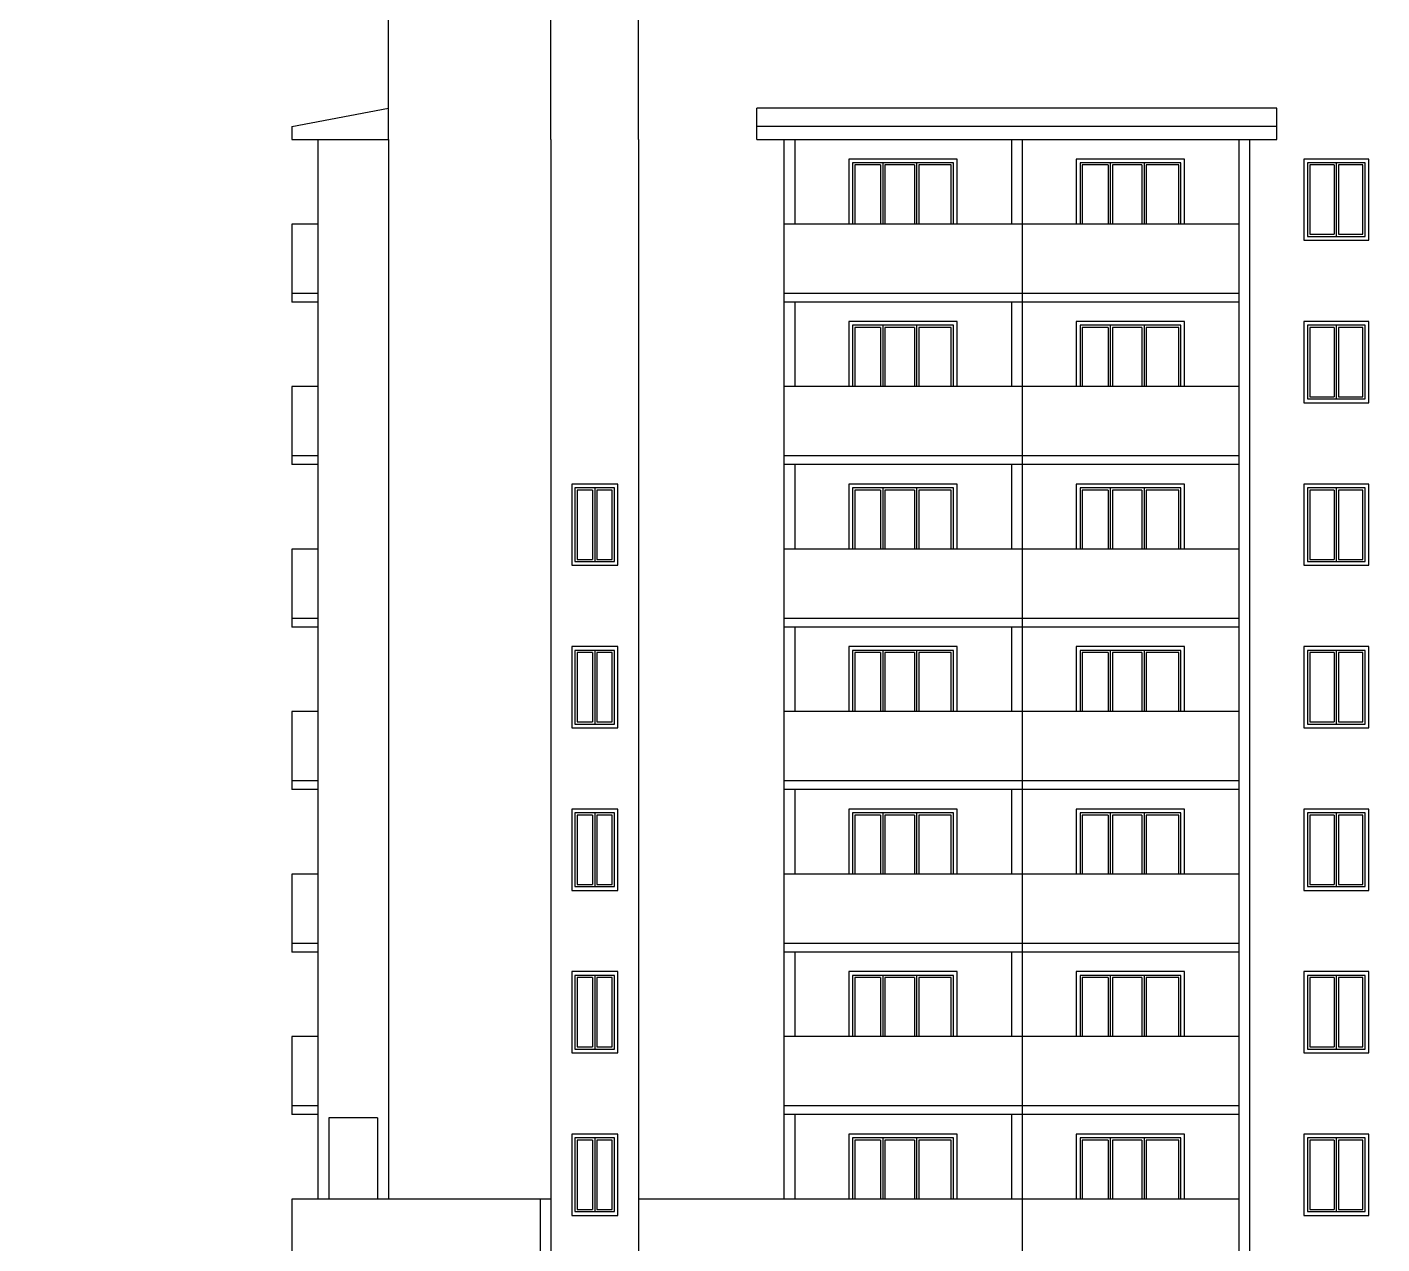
# Model space of a CAD drawing. Header units: inches. Extents: x -634 to 3638, y -6930911 to 5552.
# Drawn here: x 2176.84 to 2201.19, y 3413.25 to 3435.11 of the extents above; entities that cross this region are included whole.
import ezdxf

# ---------------------------------------------------------------- set-up
doc = ezdxf.new("R2010")
doc.units = ezdxf.units.IN
doc.header["$MEASUREMENT"] = 0
doc.linetypes.add('Dashed', pattern=[1128.888893, 564.444447, -564.444447])
for name, color, linetype, lineweight in [('ELEV', 134, 'Continuous', 18), ('фасады', 7, 'Continuous', 30), ('фасады2', 7, 'Continuous', 25)]:
    doc.layers.add(name, color=color, linetype=linetype, lineweight=lineweight)

msp = doc.modelspace()

# ---------------------------------------------------------------- hatches: boundary and pattern name
at = {"layer": 'ELEV', "linetype": 'Continuous'}
h = msp.add_hatch(dxfattribs=at)
h.set_pattern_fill('ANSI31', color=256, scale=0.01044, style=0)
h.set_pattern_definition([(45, (1262.311104, 3366.587935), (-0.02343928418428, 0.02343928418428), [])])
edge = h.paths.add_edge_path()
edge.add_ellipse((1445.78234, 3471.96182), major_axis=(0, 6932302.83262), ratio=0.00000001506, start_angle=89.999976115149, end_angle=270.000023884851)
edge.add_line((1445.67794, 3474.85168), (1445.67794, 3528.48347))
edge.add_line((1445.67794, 3528.48347), (1445.88675, 3528.48347))
edge.add_line((1445.88675, 3528.48347), (1445.88675, 3474.85168))

# ---------------------------------------------------------------- linework, layer by layer
at = {"layer": 'фасады', "color": 7, "linetype": 'Dashed', "ltscale": 100}
for points in [[(2183.33456, 3433.08918), (2183.33456, 3436.53451)], [(2186.25531, 3433.08918), (2186.25531, 3436.53451)], [(2187.82906, 3433.08918), (2187.82906, 3436.53451)], [(2181.60217, 3433.32276), (2183.33456, 3433.65372)], [(2189.95368, 3433.08918), (2189.95368, 3433.65372)], [(2199.29694, 3433.65372), (2189.95368, 3433.65372)], [(2199.29694, 3433.08918), (2199.29694, 3433.65372)], [(2181.60217, 3433.32276), (2181.60217, 3433.08918)], [(2199.29694, 3433.32276), (2189.95368, 3433.32276)], [(2182.06933, 3433.08918), (2182.06933, 3430.16941)], [(2183.33456, 3433.08918), (2183.33456, 3430.16941)], [(2183.33456, 3433.08918), (2183.33456, 3430.16941)], [(2186.25531, 3433.08918), (2186.25531, 3430.16941)], [(2187.82906, 3433.08918), (2187.82906, 3430.16941)], [(2189.95368, 3433.08918), (2199.29694, 3433.08918)], [(2190.44031, 3433.08918), (2190.44031, 3430.16941)], [(2190.63496, 3433.08918), (2190.63496, 3431.5709)], [(2194.52799, 3433.08918), (2194.52799, 3431.5709)], [(2194.72264, 3433.08918), (2194.72264, 3430.16941)], [(2198.61566, 3433.08918), (2198.61566, 3430.16941)], [(2198.81031, 3433.08918), (2198.81031, 3430.16941)], [(2181.60217, 3431.5709), (2181.60217, 3430.16941)], [(2182.06933, 3431.5709), (2181.60217, 3431.5709)], [(2198.61566, 3431.5709), (2190.44031, 3431.5709)], [(2182.06933, 3430.32513), (2181.60217, 3430.32513)], [(2198.61566, 3430.32513), (2190.44031, 3430.32513)], [(2182.06933, 3430.16941), (2181.60217, 3430.16941)], [(2182.06933, 3430.16941), (2182.06933, 3427.24964)], [(2183.33456, 3430.16941), (2183.33456, 3427.24964)], [(2183.33456, 3430.16941), (2183.33456, 3427.24964)], [(2186.25531, 3430.16941), (2186.25531, 3427.24964)], [(2187.82906, 3430.16941), (2187.82906, 3427.24964)], [(2190.44031, 3430.16941), (2190.44031, 3427.24964)], [(2198.61566, 3430.16941), (2190.44031, 3430.16941)], [(2190.63496, 3430.16941), (2190.63496, 3428.65113)], [(2194.52799, 3430.16941), (2194.52799, 3428.65113)], [(2194.72264, 3430.16941), (2194.72264, 3427.24964)], [(2198.61566, 3430.16941), (2198.61566, 3427.24964)], [(2198.81031, 3430.16941), (2198.81031, 3427.24964)], [(2181.60217, 3428.65113), (2181.60217, 3427.24964)], [(2182.06933, 3428.65113), (2181.60217, 3428.65113)], [(2198.61566, 3428.65113), (2190.44031, 3428.65113)], [(2182.06933, 3427.40536), (2181.60217, 3427.40536)], [(2198.61566, 3427.40536), (2190.44031, 3427.40536)], [(2182.06933, 3427.24964), (2181.60217, 3427.24964)], [(2182.06933, 3427.24964), (2182.06933, 3424.32987)], [(2183.33456, 3427.24964), (2183.33456, 3424.32987)], [(2183.33456, 3427.24964), (2183.33456, 3424.32987)], [(2186.25531, 3427.24964), (2186.25531, 3424.32987)], [(2187.82906, 3427.24964), (2187.82906, 3424.32987)], [(2190.44031, 3427.24964), (2190.44031, 3424.32987)], [(2198.61566, 3427.24964), (2190.44031, 3427.24964)], [(2190.63496, 3427.24964), (2190.63496, 3425.73136)], [(2194.52799, 3427.24964), (2194.52799, 3425.73136)], [(2194.72264, 3427.24964), (2194.72264, 3424.32987)], [(2198.61566, 3427.24964), (2198.61566, 3424.32987)], [(2198.81031, 3427.24964), (2198.81031, 3424.32987)], [(2181.60217, 3425.73136), (2181.60217, 3424.32987)], [(2182.06933, 3425.73136), (2181.60217, 3425.73136)], [(2198.61566, 3425.73136), (2190.44031, 3425.73136)], [(2182.06933, 3424.48559), (2181.60217, 3424.48559)], [(2198.61566, 3424.48559), (2190.44031, 3424.48559)], [(2182.06933, 3424.32987), (2181.60217, 3424.32987)], [(2182.06933, 3424.32987), (2182.06933, 3421.4101)], [(2183.33456, 3424.32987), (2183.33456, 3421.4101)], [(2183.33456, 3424.32987), (2183.33456, 3421.4101)], [(2186.25531, 3424.32987), (2186.25531, 3421.4101)], [(2187.82906, 3424.32987), (2187.82906, 3421.4101)], [(2190.44031, 3424.32987), (2190.44031, 3421.4101)], [(2198.61566, 3424.32987), (2190.44031, 3424.32987)], [(2190.63496, 3424.32987), (2190.63496, 3422.81159)], [(2194.52799, 3424.32987), (2194.52799, 3422.81159)], [(2194.72264, 3424.32987), (2194.72264, 3421.4101)], [(2198.61566, 3424.32987), (2198.61566, 3421.4101)], [(2198.81031, 3424.32987), (2198.81031, 3421.4101)], [(2181.60217, 3422.81159), (2181.60217, 3421.4101)], [(2182.06933, 3422.81159), (2181.60217, 3422.81159)], [(2198.61566, 3422.81159), (2190.44031, 3422.81159)], [(2182.06933, 3421.56582), (2181.60217, 3421.56582)], [(2198.61566, 3421.56582), (2190.44031, 3421.56582)], [(2182.06933, 3421.4101), (2181.60217, 3421.4101)], [(2182.06933, 3421.4101), (2181.60217, 3421.4101)], [(2182.06933, 3421.4101), (2182.06933, 3418.49033)], [(2183.33456, 3421.4101), (2183.33456, 3418.49033)], [(2186.25531, 3421.4101), (2186.25531, 3418.49033)], [(2187.82906, 3421.4101), (2187.82906, 3418.49033)], [(2190.44031, 3421.4101), (2190.44031, 3418.49033)], [(2198.61566, 3421.4101), (2190.44031, 3421.4101)], [(2198.61566, 3421.4101), (2190.44031, 3421.4101)], [(2190.63496, 3421.4101), (2190.63496, 3419.89182)], [(2194.52799, 3421.4101), (2194.52799, 3419.89182)], [(2194.72264, 3421.4101), (2194.72264, 3418.49033)], [(2198.61566, 3421.4101), (2198.61566, 3418.49033)], [(2198.81031, 3421.4101), (2198.81031, 3418.49033)], [(2181.60217, 3419.89182), (2181.60217, 3418.49033)], [(2182.06933, 3419.89182), (2181.60217, 3419.89182)], [(2198.61566, 3419.89182), (2190.44031, 3419.89182)], [(2182.06933, 3418.64605), (2181.60217, 3418.64605)], [(2198.61566, 3418.64605), (2190.44031, 3418.64605)], [(2182.06933, 3418.49033), (2181.60217, 3418.49033)], [(2182.06933, 3418.49033), (2182.06933, 3415.57056)], [(2183.33456, 3418.49033), (2183.33456, 3415.57056)], [(2186.25531, 3418.49033), (2186.25531, 3415.57056)], [(2187.82906, 3418.49033), (2187.82906, 3415.57056)], [(2190.44031, 3418.49033), (2190.44031, 3415.57056)], [(2198.61566, 3418.49033), (2190.44031, 3418.49033)], [(2190.63496, 3418.49033), (2190.63496, 3416.97205)], [(2194.52799, 3418.49033), (2194.52799, 3416.97205)], [(2194.72264, 3418.49033), (2194.72264, 3415.57056)], [(2198.61566, 3418.49033), (2198.61566, 3415.57056)], [(2198.81031, 3418.49033), (2198.81031, 3415.57056)], [(2181.60217, 3416.97205), (2181.60217, 3415.57056)], [(2182.06933, 3416.97205), (2181.60217, 3416.97205)], [(2198.61566, 3416.97205), (2190.44031, 3416.97205)], [(2182.06933, 3415.72628), (2181.60217, 3415.72628)], [(2198.61566, 3415.72628), (2190.44031, 3415.72628)], [(2182.06933, 3415.57056), (2181.60217, 3415.57056)], [(2182.06933, 3415.57056), (2182.06933, 3414.05228)], [(2182.26398, 3415.51217), (2182.26398, 3414.05228)], [(2183.13991, 3415.51217), (2182.26398, 3415.51217)], [(2183.13991, 3415.51217), (2183.13991, 3414.05228)], [(2183.33456, 3415.57056), (2183.33456, 3414.05228)], [(2186.25531, 3415.57056), (2186.25531, 3412.65079)], [(2187.82906, 3415.57056), (2187.82906, 3412.65079)], [(2190.44031, 3415.57056), (2190.44031, 3414.05228)], [(2198.61566, 3415.57056), (2190.44031, 3415.57056)], [(2190.63496, 3415.57056), (2190.63496, 3414.05228)], [(2194.52799, 3415.57056), (2194.52799, 3414.05228)], [(2194.72264, 3415.57056), (2194.72264, 3412.65079)], [(2198.61566, 3415.57056), (2198.61566, 3412.65079)], [(2198.81031, 3415.57056), (2198.81031, 3412.65079)], [(2186.25531, 3414.05228), (2181.60217, 3414.05228)], [(2181.60217, 3414.05228), (2181.60217, 3412.65079)], [(2183.13991, 3414.05228), (2182.26398, 3414.05228)], [(2186.06065, 3414.05228), (2186.06065, 3412.65079)], [(2198.61566, 3414.05228), (2187.82906, 3414.05228)]]:
    msp.add_lwpolyline(points, dxfattribs=at)
at = {"layer": 'фасады', "color": 7, "ltscale": 100}
msp.add_lwpolyline([(2181.60217, 3433.08918), (2183.33456, 3433.08918)], dxfattribs=at)
at = {"layer": 'фасады2', "color": 7, "ltscale": 100}
for p, q in [((2186.68695, 3426.83114), (2186.68695, 3425.50751)), ((2187.39742, 3426.83114), (2186.68695, 3426.83114)), ((2186.72588, 3426.79221), (2186.72588, 3425.54644)), ((2187.00325, 3426.79221), (2186.72588, 3426.79221)), ((2187.35849, 3426.79221), (2187.08111, 3426.79221)), ((2187.35849, 3425.54644), (2187.35849, 3426.79221)), ((2187.39742, 3425.50751), (2187.39742, 3426.83114)), ((2186.68695, 3425.50751), (2187.39742, 3425.50751)), ((2186.72588, 3425.54644), (2187.00325, 3425.54644)), ((2187.08111, 3425.54644), (2187.35849, 3425.54644)), ((2186.68695, 3423.91137), (2186.68695, 3422.58774)), ((2187.39742, 3423.91137), (2186.68695, 3423.91137)), ((2186.72588, 3423.87244), (2186.72588, 3422.62667)), ((2187.00325, 3423.87244), (2186.72588, 3423.87244)), ((2187.35849, 3423.87244), (2187.08111, 3423.87244)), ((2187.35849, 3422.62667), (2187.35849, 3423.87244)), ((2187.39742, 3422.58774), (2187.39742, 3423.91137)), ((2186.68695, 3422.58774), (2187.39742, 3422.58774)), ((2186.72588, 3422.62667), (2187.00325, 3422.62667)), ((2187.08111, 3422.62667), (2187.35849, 3422.62667)), ((2186.68695, 3420.9916), (2186.68695, 3419.66797)), ((2187.39742, 3420.9916), (2186.68695, 3420.9916)), ((2186.72588, 3420.95267), (2186.72588, 3419.7069)), ((2187.00325, 3420.95267), (2186.72588, 3420.95267)), ((2187.35849, 3420.95267), (2187.08111, 3420.95267)), ((2187.35849, 3419.7069), (2187.35849, 3420.95267)), ((2187.39742, 3419.66797), (2187.39742, 3420.9916)), ((2186.68695, 3419.66797), (2187.39742, 3419.66797)), ((2186.72588, 3419.7069), (2187.00325, 3419.7069)), ((2187.08111, 3419.7069), (2187.35849, 3419.7069)), ((2186.68695, 3418.07183), (2186.68695, 3416.7482)), ((2187.39742, 3418.07183), (2186.68695, 3418.07183)), ((2186.72588, 3418.0329), (2186.72588, 3416.78713)), ((2187.00325, 3418.0329), (2186.72588, 3418.0329)), ((2187.35849, 3418.0329), (2187.08111, 3418.0329)), ((2187.35849, 3416.78713), (2187.35849, 3418.0329)), ((2187.39742, 3416.7482), (2187.39742, 3418.07183)), ((2186.68695, 3416.7482), (2187.39742, 3416.7482)), ((2186.72588, 3416.78713), (2187.00325, 3416.78713)), ((2187.08111, 3416.78713), (2187.35849, 3416.78713)), ((2186.68695, 3415.15206), (2186.68695, 3413.82843)), ((2187.39742, 3415.15206), (2186.68695, 3415.15206)), ((2186.72588, 3415.11313), (2186.72588, 3413.86736)), ((2187.00325, 3415.11313), (2186.72588, 3415.11313)), ((2187.35849, 3415.11313), (2187.08111, 3415.11313)), ((2187.35849, 3413.86736), (2187.35849, 3415.11313)), ((2187.39742, 3413.82843), (2187.39742, 3415.15206)), ((2186.68695, 3413.82843), (2187.39742, 3413.82843)), ((2186.72588, 3413.86736), (2187.00325, 3413.86736)), ((2187.08111, 3413.86736), (2187.35849, 3413.86736))]:
    msp.add_line(p, q, dxfattribs=at)
at = {"layer": 'фасады2', "color": 7, "linetype": 'Dashed', "ltscale": 100}
for points in [[(2193.55473, 3431.5709), (2193.55473, 3432.73881), (2191.60822, 3432.73881), (2191.60822, 3431.5709)], [(2197.64241, 3431.5709), (2197.64241, 3432.73881), (2195.69589, 3432.73881), (2195.69589, 3431.5709)], [(2193.4866, 3431.5709), (2193.4866, 3432.67068), (2191.67634, 3432.67068), (2191.67634, 3431.5709)], [(2192.17757, 3432.63175), (2191.71527, 3432.63175), (2191.71527, 3431.5709)], [(2192.17757, 3432.63175), (2192.17757, 3431.5709)], [(2192.2165, 3432.67068), (2192.2165, 3431.5709)], [(2192.25543, 3432.63175), (2192.25543, 3431.5709)], [(2192.78586, 3432.63175), (2192.25543, 3432.63175)], [(2192.78586, 3432.63175), (2192.78586, 3431.5709)], [(2192.82479, 3432.67068), (2192.82479, 3431.5709)], [(2193.44767, 3431.5709), (2193.44767, 3432.63175), (2192.86372, 3432.63175)], [(2192.86372, 3432.63175), (2192.86372, 3431.5709)], [(2197.57428, 3431.5709), (2197.57428, 3432.67068), (2195.76402, 3432.67068), (2195.76402, 3431.5709)], [(2196.26525, 3432.63175), (2195.80295, 3432.63175), (2195.80295, 3431.5709)], [(2196.26525, 3432.63175), (2196.26525, 3431.5709)], [(2196.30418, 3432.67068), (2196.30418, 3431.5709)], [(2196.34311, 3432.63175), (2196.34311, 3431.5709)], [(2196.87353, 3432.63175), (2196.34311, 3432.63175)], [(2196.87353, 3432.63175), (2196.87353, 3431.5709)], [(2196.91246, 3432.67068), (2196.91246, 3431.5709)], [(2197.53535, 3431.5709), (2197.53535, 3432.63175), (2196.95139, 3432.63175)], [(2196.95139, 3432.63175), (2196.95139, 3431.5709)], [(2193.55473, 3428.65113), (2193.55473, 3429.81904), (2191.60822, 3429.81904), (2191.60822, 3428.65113)], [(2197.64241, 3428.65113), (2197.64241, 3429.81904), (2195.69589, 3429.81904), (2195.69589, 3428.65113)], [(2193.4866, 3428.65113), (2193.4866, 3429.75091), (2191.67634, 3429.75091), (2191.67634, 3428.65113)], [(2192.17757, 3429.71198), (2191.71527, 3429.71198), (2191.71527, 3428.65113)], [(2192.17757, 3429.71198), (2192.17757, 3428.65113)], [(2192.2165, 3429.75091), (2192.2165, 3428.65113)], [(2192.25543, 3429.71198), (2192.25543, 3428.65113)], [(2192.78586, 3429.71198), (2192.25543, 3429.71198)], [(2192.78586, 3429.71198), (2192.78586, 3428.65113)], [(2192.82479, 3429.75091), (2192.82479, 3428.65113)], [(2193.44767, 3428.65113), (2193.44767, 3429.71198), (2192.86372, 3429.71198)], [(2192.86372, 3429.71198), (2192.86372, 3428.65113)], [(2197.57428, 3428.65113), (2197.57428, 3429.75091), (2195.76402, 3429.75091), (2195.76402, 3428.65113)], [(2196.26525, 3429.71198), (2195.80295, 3429.71198), (2195.80295, 3428.65113)], [(2196.26525, 3429.71198), (2196.26525, 3428.65113)], [(2196.30418, 3429.75091), (2196.30418, 3428.65113)], [(2196.34311, 3429.71198), (2196.34311, 3428.65113)], [(2196.87353, 3429.71198), (2196.34311, 3429.71198)], [(2196.87353, 3429.71198), (2196.87353, 3428.65113)], [(2196.91246, 3429.75091), (2196.91246, 3428.65113)], [(2197.53535, 3428.65113), (2197.53535, 3429.71198), (2196.95139, 3429.71198)], [(2196.95139, 3429.71198), (2196.95139, 3428.65113)], [(2193.55473, 3425.73136), (2193.55473, 3426.89927), (2191.60822, 3426.89927), (2191.60822, 3425.73136)], [(2197.64241, 3425.73136), (2197.64241, 3426.89927), (2195.69589, 3426.89927), (2195.69589, 3425.73136)], [(2193.4866, 3425.73136), (2193.4866, 3426.83114), (2191.67634, 3426.83114), (2191.67634, 3425.73136)], [(2192.17757, 3426.79221), (2191.71527, 3426.79221), (2191.71527, 3425.73136)], [(2192.17757, 3426.79221), (2192.17757, 3425.73136)], [(2192.2165, 3426.83114), (2192.2165, 3425.73136)], [(2192.25543, 3426.79221), (2192.25543, 3425.73136)], [(2192.78586, 3426.79221), (2192.25543, 3426.79221)], [(2192.78586, 3426.79221), (2192.78586, 3425.73136)], [(2192.82479, 3426.83114), (2192.82479, 3425.73136)], [(2193.44767, 3425.73136), (2193.44767, 3426.79221), (2192.86372, 3426.79221)], [(2192.86372, 3426.79221), (2192.86372, 3425.73136)], [(2197.57428, 3425.73136), (2197.57428, 3426.83114), (2195.76402, 3426.83114), (2195.76402, 3425.73136)], [(2196.26525, 3426.79221), (2195.80295, 3426.79221), (2195.80295, 3425.73136)], [(2196.26525, 3426.79221), (2196.26525, 3425.73136)], [(2196.30418, 3426.83114), (2196.30418, 3425.73136)], [(2196.34311, 3426.79221), (2196.34311, 3425.73136)], [(2196.87353, 3426.79221), (2196.34311, 3426.79221)], [(2196.87353, 3426.79221), (2196.87353, 3425.73136)], [(2196.91246, 3426.83114), (2196.91246, 3425.73136)], [(2197.53535, 3425.73136), (2197.53535, 3426.79221), (2196.95139, 3426.79221)], [(2196.95139, 3426.79221), (2196.95139, 3425.73136)], [(2193.55473, 3422.81159), (2193.55473, 3423.9795), (2191.60822, 3423.9795), (2191.60822, 3422.81159)], [(2197.64241, 3422.81159), (2197.64241, 3423.9795), (2195.69589, 3423.9795), (2195.69589, 3422.81159)], [(2193.4866, 3422.81159), (2193.4866, 3423.91137), (2191.67634, 3423.91137), (2191.67634, 3422.81159)], [(2192.17757, 3423.87244), (2191.71527, 3423.87244), (2191.71527, 3422.81159)], [(2192.17757, 3423.87244), (2192.17757, 3422.81159)], [(2192.2165, 3423.91137), (2192.2165, 3422.81159)], [(2192.25543, 3423.87244), (2192.25543, 3422.81159)], [(2192.78586, 3423.87244), (2192.25543, 3423.87244)], [(2192.78586, 3423.87244), (2192.78586, 3422.81159)], [(2192.82479, 3423.91137), (2192.82479, 3422.81159)], [(2193.44767, 3422.81159), (2193.44767, 3423.87244), (2192.86372, 3423.87244)], [(2192.86372, 3423.87244), (2192.86372, 3422.81159)], [(2197.57428, 3422.81159), (2197.57428, 3423.91137), (2195.76402, 3423.91137), (2195.76402, 3422.81159)], [(2196.26525, 3423.87244), (2195.80295, 3423.87244), (2195.80295, 3422.81159)], [(2196.26525, 3423.87244), (2196.26525, 3422.81159)], [(2196.30418, 3423.91137), (2196.30418, 3422.81159)], [(2196.34311, 3423.87244), (2196.34311, 3422.81159)], [(2196.87353, 3423.87244), (2196.34311, 3423.87244)], [(2196.87353, 3423.87244), (2196.87353, 3422.81159)], [(2196.91246, 3423.91137), (2196.91246, 3422.81159)], [(2197.53535, 3422.81159), (2197.53535, 3423.87244), (2196.95139, 3423.87244)], [(2196.95139, 3423.87244), (2196.95139, 3422.81159)], [(2193.55473, 3419.89182), (2193.55473, 3421.05973), (2191.60822, 3421.05973), (2191.60822, 3419.89182)], [(2197.64241, 3419.89182), (2197.64241, 3421.05973), (2195.69589, 3421.05973), (2195.69589, 3419.89182)], [(2193.4866, 3419.89182), (2193.4866, 3420.9916), (2191.67634, 3420.9916), (2191.67634, 3419.89182)], [(2192.17757, 3420.95267), (2191.71527, 3420.95267), (2191.71527, 3419.89182)], [(2192.17757, 3420.95267), (2192.17757, 3419.89182)], [(2192.2165, 3420.9916), (2192.2165, 3419.89182)], [(2192.25543, 3420.95267), (2192.25543, 3419.89182)], [(2192.78586, 3420.95267), (2192.25543, 3420.95267)], [(2192.78586, 3420.95267), (2192.78586, 3419.89182)], [(2192.82479, 3420.9916), (2192.82479, 3419.89182)], [(2193.44767, 3419.89182), (2193.44767, 3420.95267), (2192.86372, 3420.95267)], [(2192.86372, 3420.95267), (2192.86372, 3419.89182)], [(2197.57428, 3419.89182), (2197.57428, 3420.9916), (2195.76402, 3420.9916), (2195.76402, 3419.89182)], [(2196.26525, 3420.95267), (2195.80295, 3420.95267), (2195.80295, 3419.89182)], [(2196.26525, 3420.95267), (2196.26525, 3419.89182)], [(2196.30418, 3420.9916), (2196.30418, 3419.89182)], [(2196.34311, 3420.95267), (2196.34311, 3419.89182)], [(2196.87353, 3420.95267), (2196.34311, 3420.95267)], [(2196.87353, 3420.95267), (2196.87353, 3419.89182)], [(2196.91246, 3420.9916), (2196.91246, 3419.89182)], [(2197.53535, 3419.89182), (2197.53535, 3420.95267), (2196.95139, 3420.95267)], [(2196.95139, 3420.95267), (2196.95139, 3419.89182)], [(2193.55473, 3416.97205), (2193.55473, 3418.13996), (2191.60822, 3418.13996), (2191.60822, 3416.97205)], [(2197.64241, 3416.97205), (2197.64241, 3418.13996), (2195.69589, 3418.13996), (2195.69589, 3416.97205)], [(2193.4866, 3416.97205), (2193.4866, 3418.07183), (2191.67634, 3418.07183), (2191.67634, 3416.97205)], [(2192.17757, 3418.0329), (2191.71527, 3418.0329), (2191.71527, 3416.97205)], [(2192.17757, 3418.0329), (2192.17757, 3416.97205)], [(2192.2165, 3418.07183), (2192.2165, 3416.97205)], [(2192.25543, 3418.0329), (2192.25543, 3416.97205)], [(2192.78586, 3418.0329), (2192.25543, 3418.0329)], [(2192.78586, 3418.0329), (2192.78586, 3416.97205)], [(2192.82479, 3418.07183), (2192.82479, 3416.97205)], [(2193.44767, 3416.97205), (2193.44767, 3418.0329), (2192.86372, 3418.0329)], [(2192.86372, 3418.0329), (2192.86372, 3416.97205)], [(2197.57428, 3416.97205), (2197.57428, 3418.07183), (2195.76402, 3418.07183), (2195.76402, 3416.97205)], [(2196.26525, 3418.0329), (2195.80295, 3418.0329), (2195.80295, 3416.97205)], [(2196.26525, 3418.0329), (2196.26525, 3416.97205)], [(2196.30418, 3418.07183), (2196.30418, 3416.97205)], [(2196.34311, 3418.0329), (2196.34311, 3416.97205)], [(2196.87353, 3418.0329), (2196.34311, 3418.0329)], [(2196.87353, 3418.0329), (2196.87353, 3416.97205)], [(2196.91246, 3418.07183), (2196.91246, 3416.97205)], [(2197.53535, 3416.97205), (2197.53535, 3418.0329), (2196.95139, 3418.0329)], [(2196.95139, 3418.0329), (2196.95139, 3416.97205)], [(2193.55473, 3414.05228), (2193.55473, 3415.22019), (2191.60822, 3415.22019), (2191.60822, 3414.05228)], [(2197.64241, 3414.05228), (2197.64241, 3415.22019), (2195.69589, 3415.22019), (2195.69589, 3414.05228)], [(2193.4866, 3414.05228), (2193.4866, 3415.15206), (2191.67634, 3415.15206), (2191.67634, 3414.05228)], [(2192.17757, 3415.11313), (2191.71527, 3415.11313), (2191.71527, 3414.05228)], [(2192.17757, 3415.11313), (2192.17757, 3414.05228)], [(2192.2165, 3415.15206), (2192.2165, 3414.05228)], [(2192.25543, 3415.11313), (2192.25543, 3414.05228)], [(2192.78586, 3415.11313), (2192.25543, 3415.11313)], [(2192.78586, 3415.11313), (2192.78586, 3414.05228)], [(2192.82479, 3415.15206), (2192.82479, 3414.05228)], [(2193.44767, 3414.05228), (2193.44767, 3415.11313), (2192.86372, 3415.11313)], [(2192.86372, 3415.11313), (2192.86372, 3414.05228)], [(2197.57428, 3414.05228), (2197.57428, 3415.15206), (2195.76402, 3415.15206), (2195.76402, 3414.05228)], [(2196.26525, 3415.11313), (2195.80295, 3415.11313), (2195.80295, 3414.05228)], [(2196.26525, 3415.11313), (2196.26525, 3414.05228)], [(2196.30418, 3415.15206), (2196.30418, 3414.05228)], [(2196.34311, 3415.11313), (2196.34311, 3414.05228)], [(2196.87353, 3415.11313), (2196.34311, 3415.11313)], [(2196.87353, 3415.11313), (2196.87353, 3414.05228)], [(2196.91246, 3415.15206), (2196.91246, 3414.05228)], [(2197.53535, 3414.05228), (2197.53535, 3415.11313), (2196.95139, 3415.11313)], [(2196.95139, 3415.11313), (2196.95139, 3414.05228)]]:
    msp.add_lwpolyline(points, dxfattribs=at)
at = {"layer": 'фасады2', "color": 7, "ltscale": 100}
for points in [[(2200.95148, 3432.73881), (2199.78357, 3432.73881), (2199.78357, 3431.27892), (2200.95148, 3431.27892)], [(2200.88335, 3432.67068), (2199.8517, 3432.67068), (2199.8517, 3431.34705), (2200.88335, 3431.34705)], [(2200.95148, 3429.81904), (2199.78357, 3429.81904), (2199.78357, 3428.35915), (2200.95148, 3428.35915)], [(2200.88335, 3429.75091), (2199.8517, 3429.75091), (2199.8517, 3428.42728), (2200.88335, 3428.42728)], [(2187.45582, 3426.89927), (2186.62855, 3426.89927), (2186.62855, 3425.43938), (2187.45582, 3425.43938)], [(2200.95148, 3426.89927), (2199.78357, 3426.89927), (2199.78357, 3425.43938), (2200.95148, 3425.43938)], [(2200.88335, 3426.83114), (2199.8517, 3426.83114), (2199.8517, 3425.50751), (2200.88335, 3425.50751)], [(2187.45582, 3423.9795), (2186.62855, 3423.9795), (2186.62855, 3422.51961), (2187.45582, 3422.51961)], [(2200.95148, 3423.9795), (2199.78357, 3423.9795), (2199.78357, 3422.51961), (2200.95148, 3422.51961)], [(2200.88335, 3423.91137), (2199.8517, 3423.91137), (2199.8517, 3422.58774), (2200.88335, 3422.58774)], [(2187.45582, 3421.05973), (2186.62855, 3421.05973), (2186.62855, 3419.59985), (2187.45582, 3419.59985)], [(2200.95148, 3421.05973), (2199.78357, 3421.05973), (2199.78357, 3419.59985), (2200.95148, 3419.59985)], [(2200.88335, 3420.9916), (2199.8517, 3420.9916), (2199.8517, 3419.66797), (2200.88335, 3419.66797)], [(2187.45582, 3418.13996), (2186.62855, 3418.13996), (2186.62855, 3416.68008), (2187.45582, 3416.68008)], [(2200.95148, 3418.13996), (2199.78357, 3418.13996), (2199.78357, 3416.68008), (2200.95148, 3416.68008)], [(2200.88335, 3418.07183), (2199.8517, 3418.07183), (2199.8517, 3416.7482), (2200.88335, 3416.7482)], [(2187.45582, 3415.22019), (2186.62855, 3415.22019), (2186.62855, 3413.76031), (2187.45582, 3413.76031)], [(2200.95148, 3415.22019), (2199.78357, 3415.22019), (2199.78357, 3413.76031), (2200.95148, 3413.76031)], [(2200.88335, 3415.15206), (2199.8517, 3415.15206), (2199.8517, 3413.82843), (2200.88335, 3413.82843)]]:
    msp.add_lwpolyline(points, close=True, dxfattribs=at)
for points in [[(2200.32859, 3432.63175), (2199.89063, 3432.63175), (2199.89063, 3431.38598), (2200.32859, 3431.38598)], [(2200.32859, 3432.63175), (2200.32859, 3431.38598)], [(2200.36752, 3432.67068), (2200.36752, 3431.34705)], [(2200.40645, 3432.63175), (2200.40645, 3431.38598)], [(2200.40645, 3431.38598), (2200.84442, 3431.38598), (2200.84442, 3432.63175), (2200.40645, 3432.63175)], [(2200.32859, 3429.71198), (2199.89063, 3429.71198), (2199.89063, 3428.46621), (2200.32859, 3428.46621)], [(2200.32859, 3429.71198), (2200.32859, 3428.46621)], [(2200.36752, 3429.75091), (2200.36752, 3428.42728)], [(2200.40645, 3429.71198), (2200.40645, 3428.46621)], [(2200.40645, 3428.46621), (2200.84442, 3428.46621), (2200.84442, 3429.71198), (2200.40645, 3429.71198)], [(2187.00325, 3426.79221), (2187.00325, 3425.54644)], [(2187.04218, 3426.83114), (2187.04218, 3425.50751)], [(2187.08111, 3426.79221), (2187.08111, 3425.54644)], [(2187.08111, 3426.79221), (2187.08111, 3425.54644)], [(2200.32859, 3426.79221), (2199.89063, 3426.79221), (2199.89063, 3425.54644), (2200.32859, 3425.54644)], [(2200.32859, 3426.79221), (2200.32859, 3425.54644)], [(2200.36752, 3426.83114), (2200.36752, 3425.50751)], [(2200.40645, 3426.79221), (2200.40645, 3425.54644)], [(2200.40645, 3425.54644), (2200.84442, 3425.54644), (2200.84442, 3426.79221), (2200.40645, 3426.79221)], [(2187.00325, 3423.87244), (2187.00325, 3422.62667)], [(2187.04218, 3423.91137), (2187.04218, 3422.58774)], [(2187.08111, 3423.87244), (2187.08111, 3422.62667)], [(2187.08111, 3423.87244), (2187.08111, 3422.62667)], [(2200.32859, 3423.87244), (2199.89063, 3423.87244), (2199.89063, 3422.62667), (2200.32859, 3422.62667)], [(2200.32859, 3423.87244), (2200.32859, 3422.62667)], [(2200.36752, 3423.91137), (2200.36752, 3422.58774)], [(2200.40645, 3423.87244), (2200.40645, 3422.62667)], [(2200.40645, 3422.62667), (2200.84442, 3422.62667), (2200.84442, 3423.87244), (2200.40645, 3423.87244)], [(2187.00325, 3420.95267), (2187.00325, 3419.7069)], [(2187.04218, 3420.9916), (2187.04218, 3419.66797)], [(2187.08111, 3420.95267), (2187.08111, 3419.7069)], [(2187.08111, 3420.95267), (2187.08111, 3419.7069)], [(2200.32859, 3420.95267), (2199.89063, 3420.95267), (2199.89063, 3419.7069), (2200.32859, 3419.7069)], [(2200.32859, 3420.95267), (2200.32859, 3419.7069)], [(2200.36752, 3420.9916), (2200.36752, 3419.66797)], [(2200.40645, 3420.95267), (2200.40645, 3419.7069)], [(2200.40645, 3419.7069), (2200.84442, 3419.7069), (2200.84442, 3420.95267), (2200.40645, 3420.95267)], [(2187.00325, 3418.0329), (2187.00325, 3416.78713)], [(2187.04218, 3418.07183), (2187.04218, 3416.7482)], [(2187.08111, 3418.0329), (2187.08111, 3416.78713)], [(2187.08111, 3418.0329), (2187.08111, 3416.78713)], [(2200.32859, 3418.0329), (2199.89063, 3418.0329), (2199.89063, 3416.78713), (2200.32859, 3416.78713)], [(2200.32859, 3418.0329), (2200.32859, 3416.78713)], [(2200.36752, 3418.07183), (2200.36752, 3416.7482)], [(2200.40645, 3418.0329), (2200.40645, 3416.78713)], [(2200.40645, 3416.78713), (2200.84442, 3416.78713), (2200.84442, 3418.0329), (2200.40645, 3418.0329)], [(2187.00325, 3415.11313), (2187.00325, 3413.86736)], [(2187.04218, 3415.15206), (2187.04218, 3413.82843)], [(2187.08111, 3415.11313), (2187.08111, 3413.86736)], [(2187.08111, 3415.11313), (2187.08111, 3413.86736)], [(2200.32859, 3415.11313), (2199.89063, 3415.11313), (2199.89063, 3413.86736), (2200.32859, 3413.86736)], [(2200.32859, 3415.11313), (2200.32859, 3413.86736)], [(2200.36752, 3415.15206), (2200.36752, 3413.82843)], [(2200.40645, 3415.11313), (2200.40645, 3413.86736)], [(2200.40645, 3413.86736), (2200.84442, 3413.86736), (2200.84442, 3415.11313), (2200.40645, 3415.11313)]]:
    msp.add_lwpolyline(points, dxfattribs=at)

doc.saveas('drawing.dxf')
